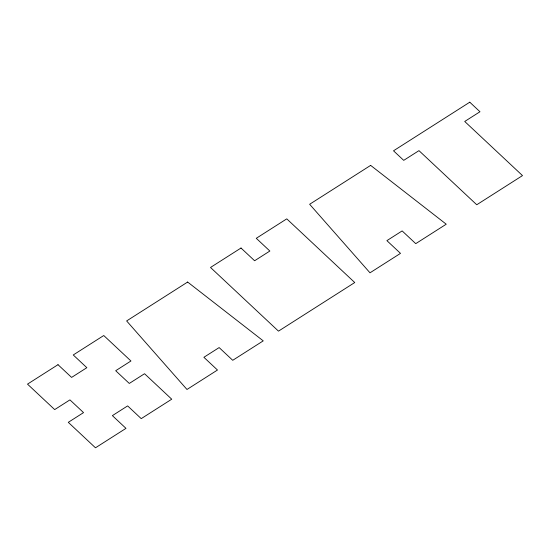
<?xml version="1.0" encoding="UTF-8"?>
<svg xmlns="http://www.w3.org/2000/svg" width="550" height="550" viewBox="0 0 550 550"><rect width="100%" height="100%" fill="white"/><g stroke="black" fill="none" stroke-linecap="round" stroke-linejoin="round"><path stroke-width="0.82" d="M58.004 364.684L27.5 384.127L54.691 409.599L69.939 399.877L83.538 412.61L68.289 422.331L95.48 447.803L125.978 428.361L112.386 415.628L127.634 405.9L141.226 418.639L171.731 399.197L144.54 373.725L129.291 383.446L115.692 370.714L130.948 360.986L103.757 335.521L73.253 354.963L86.845 367.696L71.596 377.417L58.004 364.684M187.633 282.047L126.631 320.939L186.979 389.476L217.484 370.026L203.885 357.294L219.141 347.572L232.732 360.305L263.237 340.863L187.633 282.047M241.01 248.022L210.512 267.465L278.486 331.141L354.743 282.535L286.763 218.859L256.266 238.301L269.857 251.034L254.609 260.755L241.01 248.022M370.645 165.385L309.643 204.277L369.992 272.814L400.496 253.371L386.897 240.632L402.146 230.911L415.745 243.65L446.243 224.201L370.645 165.385M469.776 102.197L393.518 150.803L403.714 160.359L418.969 150.638L476.747 204.758L522.5 175.594L464.723 121.468L479.971 111.746L469.776 102.197"/></g></svg>
